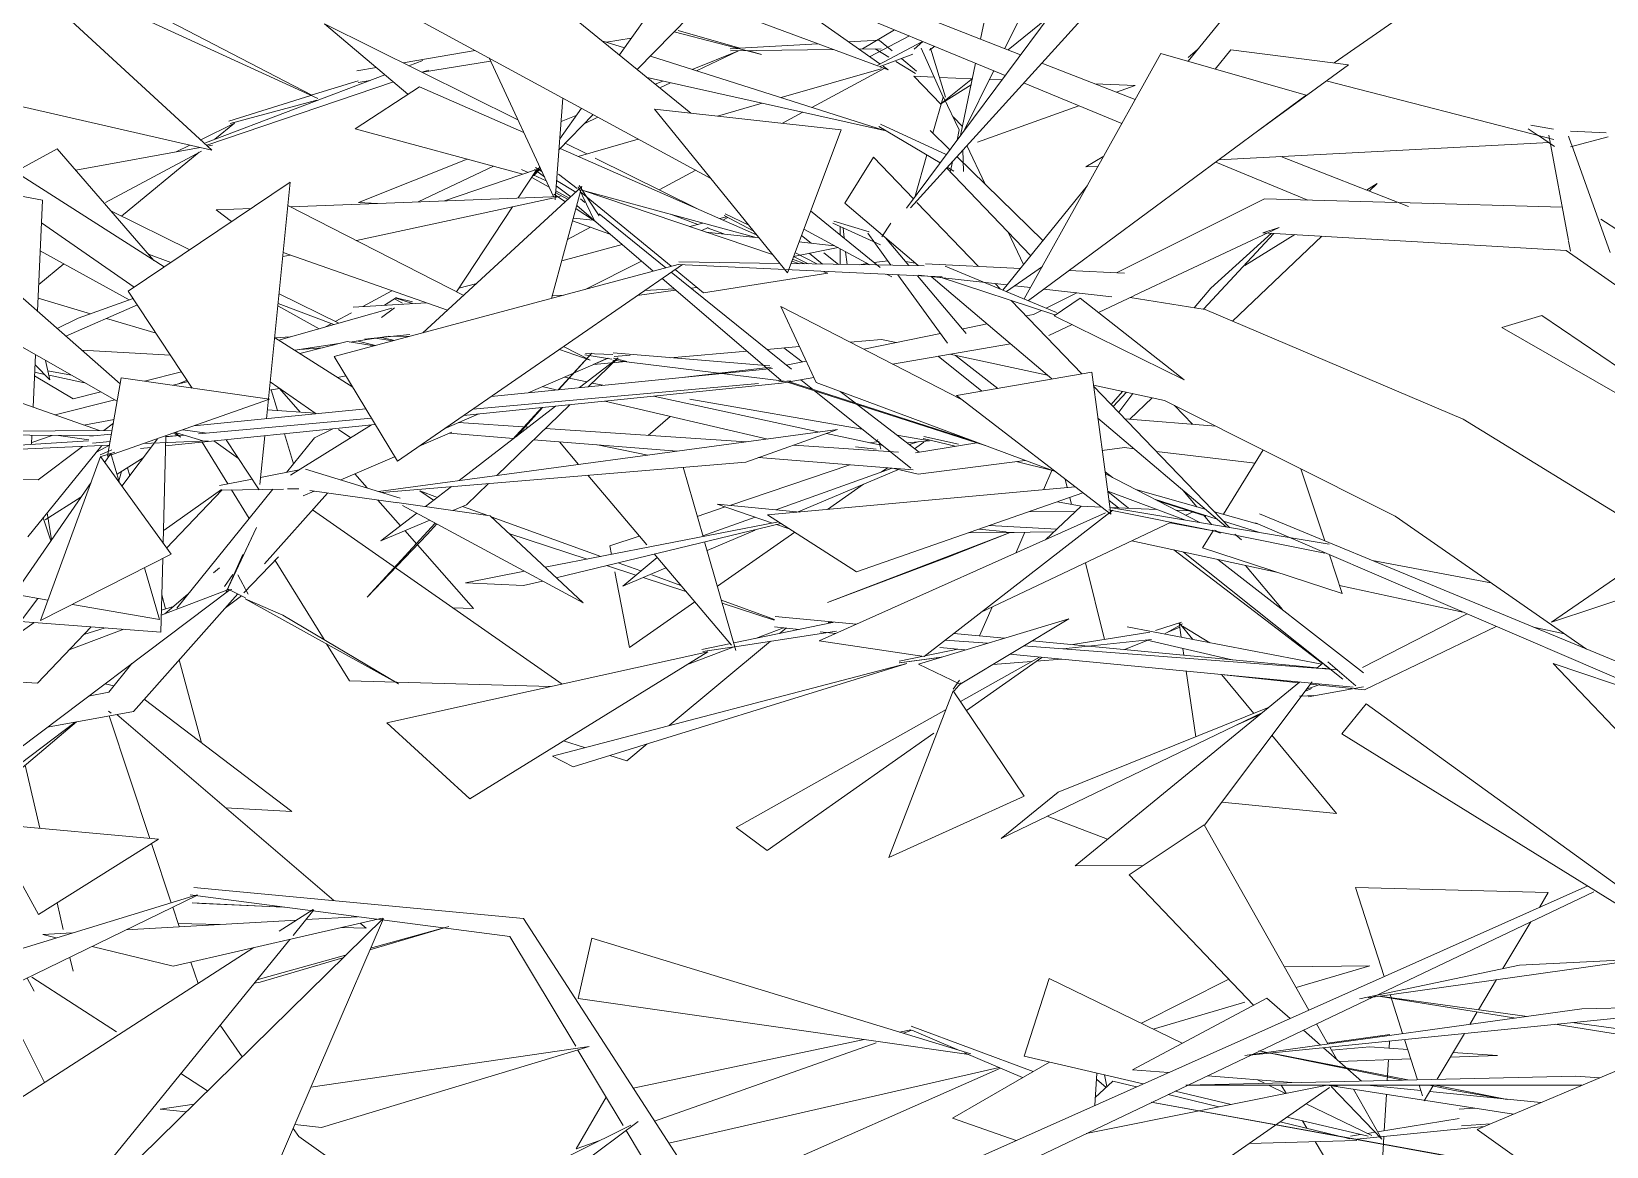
# Model space of a CAD drawing. Header units: millimetres. Extents: x 78096 to 288885, y -20632 to 149556.
# Drawn here: x 249843.1 to 250220.4, y 94041.6 to 94308.8 of the extents above; entities that cross this region are included whole.
import ezdxf

# ---------------------------------------------------------------- set-up
doc = ezdxf.new("R2010")
doc.units = ezdxf.units.MM
doc.layers.add('G-IMPT', color=8, linetype='Continuous', lineweight=9)
doc.layers.add('L-PLNT', color=71, linetype='Continuous', lineweight=9)

# ---------------------------------------------------------------- blocks, each defined once
blk = doc.blocks.new('ZZ-V - Tree Broadleaf 2 - 3dtree rotund SIMPLU-4826084-TOMH A-A')
at = {"layer": 'G-IMPT'}
for p, q in [((24406.06, 94357.81), (24379.79, 94304.68)), ((24384.12, 94355.25), (24374.02, 94306.94)), ((24271.87, 94346.92), (24383.58, 94303.2)), ((24242.44, 94339.78), (24304.56, 94289.21)), ((24287.69, 94336.25), (24379.9, 94298.25)), ((24287.46, 94303.13), (24305.72, 94328.82)), ((24309.37, 94273.54), (24211.04, 94326.97)), ((24316.06, 94324.56), (24291.74, 94299.64)), ((24356.23, 94266.46), (24398.65, 94323.45)), ((24407, 94321.42), (24357.2, 94266.53)), ((24439.6, 94321.23), (24423.72, 94301.63)), ((24236.79, 94293.73), (24216.84, 94310.58)), ((24216.84, 94310.58), (24263.12, 94287.63)), ((24473.81, 94311.74), (24458.75, 94301.24)), ((24288.67, 94304.83), (24283.26, 94306.55)), ((24256.22, 94302.42), (24271.71, 94269.2)), ((24351.01, 94285.05), (24294.88, 94302.86)), ((24372.82, 94301.17), (24369.2, 94283.88)), ((24384.48, 94244.68), (24417.22, 94303.5)), ((24388.66, 94301.21), (24411.07, 94292.44)), ((24452, 94293.5), (24417.22, 94303.5)), ((24426, 94304.44), (24423.71, 94302.56)), ((24430.19, 94299.77), (24434, 94304.35)), ((24462.16, 94300.81), (24434, 94304.35)), ((24294.12, 94297.7), (24351.01, 94285.05)), ((24377.16, 94299.38), (24370.09, 94285.07)), ((24462.16, 94300.81), (24440.06, 94284.67)), ((24239.55, 94295.53), (24224.14, 94285.47)), ((24239.55, 94295.53), (24264.55, 94284.54)), ((24384.32, 94296.43), (24407.88, 94286.72)), ((24452, 94293.5), (24385.45, 94244.28)), ((24456.83, 94296.92), (24511.37, 94282.91)), ((24119.18, 94290.16), (24178.42, 94252.35)), ((24272.09, 94268.4), (24273.9, 94292.81)), ((24273.18, 94283.04), (24278.39, 94290.37)), ((24340.59, 94285.19), (24295.86, 94290.18)), ((24327.7, 94250.96), (24295.86, 94290.18)), ((24281.2, 94288.85), (24272.98, 94280.44)), ((24349.63, 94285.98), (24364.3, 94277.29)), ((24350.01, 94286.55), (24365.78, 94279.28)), ((24505.81, 94286.35), (24511.26, 94285.37)), ((24264.34, 94274.56), (24224.14, 94285.47)), ((24340.59, 94285.19), (24327.7, 94250.96)), ((24361.92, 94285.05), (24366.64, 94280.44)), ((24368.87, 94285.16), (24368.36, 94282.74)), ((24431.04, 94278), (24510.25, 94282.16)), ((24505.22, 94285.47), (24507.58, 94283.88)), ((24507.69, 94283.81), (24511.55, 94281.22)), ((24510.16, 94283.92), (24514.87, 94258.7)), ((24514.87, 94283.71), (24515.53, 94281.86)), ((24523.89, 94284.46), (24515.35, 94284.88)), ((24524.36, 94283.51), (24515.35, 94281.14)), ((24142.71, 94275.14), (24152.79, 94280.67)), ((24152.79, 94280.67), (24175.95, 94253.93)), ((24273.26, 94280.72), (24320.34, 94260.03)), ((24274.49, 94281.98), (24279.64, 94279.43)), ((24281.66, 94278.42), (24306.37, 94266.17)), ((24341.45, 94267.62), (24348.33, 94278.64)), ((24357.9, 94268.69), (24348.33, 94278.64)), ((24368.41, 94278.72), (24388.94, 94258.69)), ((24369.78, 94280.4), (24369.93, 94275.25)), ((24399.19, 94276.32), (24403.54, 94278.92)), ((24445.96, 94278.78), (24476.56, 94266.8)), ((24515.56, 94281.76), (24524.83, 94255.82)), ((24149.24, 94268.32), (24105.86, 94276.61)), ((24267.36, 94275.58), (24245.57, 94268.19)), ((24263.22, 94268.87), (24267.7, 94275.7)), ((24264.03, 94275.67), (24265.57, 94274.97)), ((24266.89, 94274.2), (24268.39, 94276.31)), ((24268.57, 94275.92), (24266.89, 94274.2)), ((24267.1, 94275.72), (24269.51, 94273.91)), ((24267.37, 94276.14), (24268.91, 94275.2)), ((24272.88, 94274.57), (24277.35, 94271.12)), ((24365.85, 94276.06), (24386, 94255.05)), ((24366.03, 94276.26), (24367.61, 94275.33)), ((24367.26, 94277.62), (24366.76, 94275.27)), ((24399.19, 94276.32), (24402.18, 94276.48)), ((24430.33, 94277.47), (24452.41, 94268.37)), ((24208.61, 94272.66), (24169.8, 94246.55)), ((24208.61, 94272.66), (24202.9, 94215.99)), ((24240.4, 94236.55), (24278.49, 94271.6)), ((24266.45, 94273.78), (24270.66, 94271.45)), ((24266.84, 94274.39), (24269.95, 94272.97)), ((24271.18, 94244.81), (24278.49, 94271.6)), ((24272.34, 94271.79), (24275.83, 94269.16)), ((24272.43, 94273.06), (24277.03, 94270.26)), ((24277.59, 94271.51), (24281.55, 94263.2)), ((24277.86, 94271.84), (24282.64, 94264.57)), ((24324.17, 94255.31), (24278.27, 94270.81)), ((24399.61, 94271.86), (24379.33, 94246.82)), ((24469, 94272.33), (24466.46, 94270.76)), ((24469, 94272.33), (24467.09, 94270.51)), ((24149.24, 94268.32), (24148.05, 94241.74)), ((24208.05, 94267.07), (24250.15, 94245.52)), ((24208.66, 94266.76), (24273.29, 94269.26)), ((24224.48, 94258.66), (24271.83, 94268.94)), ((24271.79, 94269.81), (24274.55, 94267.98)), ((24272, 94268.98), (24273.29, 94269.26)), ((24272.05, 94270.15), (24275.16, 94268.54)), ((24272.25, 94270.57), (24275.44, 94268.8)), ((24277.24, 94267.04), (24295.58, 94251.35)), ((24299.89, 94252.5), (24278.15, 94270.35)), ((24278.15, 94268.66), (24279.22, 94267.8)), ((24319.93, 94259.46), (24278.77, 94270.64)), ((24341.45, 94267.62), (24359.08, 94252.66)), ((24373.48, 94252.49), (24358.75, 94267.8)), ((24442.03, 94268.66), (24406.56, 94250.92)), ((24473.72, 94267.77), (24442.03, 94268.66)), ((24513.38, 94266.64), (24474.13, 94267.75)), ((24184.51, 94256.45), (24165.77, 94265.68)), ((24190.87, 94266.07), (24199.3, 94266.39)), ((24194.55, 94263.2), (24190.87, 94266.07)), ((24248.45, 94246.39), (24261.84, 94266.78)), ((24285.18, 94260.24), (24276.24, 94263.36)), ((24281.19, 94263.57), (24276.44, 94264.07)), ((24277.14, 94266.26), (24281.48, 94263.38)), ((24282.61, 94265.06), (24298.58, 94252.15)), ((24299.67, 94264.96), (24306.29, 94262.53)), ((24311.5, 94263.92), (24313.15, 94264.36)), ((24312.23, 94263.59), (24313.44, 94264.2)), ((24312.57, 94264.65), (24319.55, 94261)), ((24312.77, 94265.04), (24318.46, 94262.35)), ((24333.29, 94265.81), (24349.98, 94252.23)), ((24338.81, 94263.31), (24347.31, 94260.73)), ((24578.89, 94227.19), (24522.62, 94263.81)), ((24149, 94262.95), (24171.21, 94247.5)), ((24304.34, 94262.01), (24307.48, 94262.84)), ((24307.18, 94261.05), (24308.73, 94261.82)), ((24320.88, 94259.36), (24308.19, 94260.71)), ((24308.5, 94261.71), (24312.46, 94260.25)), ((24331.06, 94259.88), (24333.43, 94258.03)), ((24347.44, 94252.85), (24331.65, 94261.43)), ((24338.58, 94262.84), (24350.02, 94257.67)), ((24340.34, 94262.04), (24340.34, 94260.07)), ((24341.05, 94261.72), (24341.32, 94259.28)), ((24347.02, 94260.41), (24352.53, 94252.77)), ((24352.49, 94262.87), (24350.35, 94259.6)), ((24445.54, 94261.77), (24410.84, 94245.51)), ((24427.43, 94242.23), (24444.26, 94260.39)), ((24429.2, 94247.3), (24443.7, 94260.42)), ((24455.76, 94259.72), (24434.4, 94239.37)), ((24449.28, 94260.1), (24437.35, 94252.7)), ((24441.63, 94260.54), (24445.54, 94261.77)), ((24514.33, 94256.31), (24441.63, 94260.54)), ((24100.83, 94257.84), (24167.12, 94220.19)), ((24128.4, 94259.06), (24167.83, 94224.32)), ((24148.7, 94256.17), (24170.01, 94244.47)), ((24206.91, 94255.77), (24246.29, 94241.98)), ((24273.64, 94253.83), (24288.16, 94257.69)), ((24329.18, 94254.88), (24339.84, 94256.98)), ((24329.52, 94255.79), (24334.73, 94253.06)), ((24338.99, 94257.44), (24330.48, 94258.34)), ((24336.43, 94255.7), (24339.94, 94252.97)), ((24340.35, 94256.71), (24340.35, 94252.97)), ((24341.67, 94255.99), (24342.01, 94252.94)), ((24351.25, 94259.31), (24356.82, 94252.7)), ((24569.87, 94217.29), (24514.33, 94256.31)), ((24514.9, 94258.51), (24515.35, 94256.13)), ((24174.65, 94255.42), (24179.98, 94253.39)), ((24206.81, 94254.83), (24208.54, 94255.2)), ((24301.52, 94252.94), (24219.16, 94230.86)), ((24234.26, 94205.81), (24302.55, 94252.93)), ((24279.28, 94246.98), (24292.75, 94253.77)), ((24301.52, 94252.96), (24364.83, 94249.97)), ((24301.69, 94253.6), (24325.89, 94253.2)), ((24328.53, 94253.16), (24348.86, 94252.83)), ((24330.65, 94253.13), (24328.76, 94253.76)), ((24328.92, 94254.2), (24331.89, 94253.1)), ((24329.17, 94254.86), (24332.73, 94253.09)), ((24332.91, 94255.62), (24336.15, 94253.04)), ((24346.86, 94253.17), (24344.89, 94252.89)), ((24351.75, 94253.85), (24348.54, 94253.4)), ((24349.25, 94252.82), (24360.5, 94252.64)), ((24358.34, 94253.29), (24356, 94253.67)), ((24360.79, 94253.09), (24383.53, 94252.01)), ((24392.2, 94241.47), (24365.55, 94252.54)), ((24388.81, 94252.45), (24380.21, 94246.45)), ((24056.49, 94250.56), (24162.89, 94213.15)), ((24249.03, 94247.26), (24253.27, 94248.39)), ((24297.67, 94249.56), (24326.14, 94225.19)), ((24299.89, 94251.09), (24328.66, 94227.83)), ((24307.65, 94246.13), (24300.82, 94251.74)), ((24307.65, 94246.13), (24337.39, 94250.85)), ((24337.39, 94250.85), (24336.43, 94251.17)), ((24352.76, 94249.96), (24351.49, 94250.65)), ((24354.19, 94250.47), (24366.04, 94234.07)), ((24358.88, 94250.25), (24370.52, 94236.44)), ((24359.11, 94250.41), (24380.31, 94248.03)), ((24362.14, 94250.07), (24391.09, 94225.51)), ((24391.82, 94240.86), (24364.04, 94249.99)), ((24378.67, 94247.09), (24377.46, 94248.35)), ((24395.16, 94251.46), (24408.46, 94250.82)), ((24148.19, 94244.86), (24160.76, 94241.13)), ((24185.11, 94223.34), (24169.8, 94246.55)), ((24220.21, 94238.87), (24205.91, 94245.91)), ((24271.36, 94245.44), (24274.12, 94245.59)), ((24300.94, 94246.75), (24291.74, 94245.47)), ((24293.5, 94246.69), (24300.55, 94247.09)), ((24306.03, 94247.46), (24304.62, 94247.27)), ((24382.17, 94247.82), (24385.99, 94247.39)), ((24389.18, 94247.04), (24405.43, 94245.21)), ((24397.04, 94246.15), (24389.73, 94242.5)), ((24397.9, 94244.87), (24391.67, 94240.63)), ((24397.9, 94244.87), (24422.8, 94225.32)), ((24410.74, 94245.46), (24402.23, 94241.47)), ((24427.84, 94242.16), (24409.84, 94245.04)), ((24429.2, 94247.3), (24425.16, 94242.59)), ((24205.62, 94243.04), (24215.54, 94237.55)), ((24205.63, 94243.06), (24215.56, 94237.55)), ((24205.68, 94243.6), (24219.01, 94238.53)), ((24205.89, 94234.81), (24232.96, 94242.48)), ((24223.71, 94242.75), (24241.26, 94243.74)), ((24230.46, 94240.25), (24233.56, 94242.52)), ((24334.57, 94224.69), (24326.17, 94242.89)), ((24369.45, 94220.56), (24326.17, 94242.89)), ((24398.23, 94226.75), (24381.36, 94244.3)), ((24386.72, 94240.99), (24384.9, 94240.62)), ((24388.59, 94241.92), (24386.72, 94240.99)), ((24422.8, 94225.32), (24391.67, 94240.63)), ((24489.59, 94215.91), (24427.84, 94242.16)), ((24508.51, 94240.68), (24498.91, 94237.81)), ((24508.51, 94240.68), (24583.84, 94189.53)), ((24164.57, 94240), (24176.45, 94236.47)), ((24375.55, 94238.69), (24369.85, 94237.52)), ((24395.94, 94238.53), (24390.33, 94235.9)), ((24583.58, 94189.3), (24498.91, 94237.81)), ((24204.86, 94235.47), (24223.59, 94223.51)), ((24204.98, 94235.4), (24208.59, 94235.58)), ((24209.7, 94232.38), (24220.27, 94233.97)), ((24222.84, 94234.35), (24231.7, 94235.68)), ((24224.58, 94234.61), (24229.02, 94233.51)), ((24226.39, 94235.04), (24237.29, 94236.14)), ((24228.92, 94235.27), (24233.19, 94234.62)), ((24233.62, 94234.74), (24230.37, 94235.44)), ((24232.06, 94235.74), (24237.1, 94235.67)), ((24274.07, 94233.28), (24280.46, 94230.01)), ((24330.6, 94233.29), (24322.76, 94232.6)), ((24350.24, 94235), (24342.73, 94234.34)), ((24364.36, 94236.39), (24346.05, 94232.63)), ((24353.81, 94234.23), (24350.24, 94235)), ((24381.15, 94233.94), (24352.93, 94229.09)), ((24147.58, 94231.29), (24147.02, 94218.73)), ((24149.95, 94229.94), (24151.03, 94225.33)), ((24158.7, 94232.37), (24179.92, 94231.21)), ((24210.87, 94232.56), (24216.3, 94232.97)), ((24234.26, 94205.81), (24219.16, 94230.86)), ((24284.75, 94230.49), (24265.58, 94222.22)), ((24272.82, 94222.94), (24280.85, 94231.65)), ((24280.85, 94231.65), (24272.94, 94222.95)), ((24273.08, 94232.59), (24280.46, 94230.01)), ((24287.17, 94230.61), (24277.89, 94223.44)), ((24279.17, 94231.26), (24285.62, 94230.25)), ((24279.33, 94231.63), (24285.85, 94231.37)), ((24280.01, 94223.65), (24287.18, 94230.6)), ((24281.15, 94228.98), (24284.72, 94230.49)), ((24285.56, 94229.36), (24281.27, 94228.99)), ((24326.93, 94225), (24285.88, 94230.02)), ((24285.93, 94231.73), (24323.47, 94228.65)), ((24288.93, 94229.66), (24285.94, 94229.4)), ((24286.06, 94230.48), (24289.27, 94229.67)), ((24290.03, 94231.21), (24286.24, 94230.86)), ((24317.96, 94232.19), (24299.73, 94230.6)), ((24326.85, 94232.96), (24331.23, 94229.58)), ((24332.22, 94229.79), (24327.46, 94228.81)), ((24363.82, 94230.96), (24374.32, 94222.58)), ((24390.03, 94226.41), (24366.67, 94231.45)), ((24367.98, 94231.17), (24378.16, 94223.25)), ((24147.36, 94226.22), (24156.57, 94220.74)), ((24147.4, 94227.1), (24149.75, 94226.61)), ((24147.48, 94228.9), (24151.03, 94225.33)), ((24150.53, 94227.48), (24156.19, 94226.4)), ((24150.82, 94226.39), (24159.32, 94224.62)), ((24164.85, 94206.98), (24168.08, 94225.79)), ((24203.65, 94220.68), (24168.08, 94225.79)), ((24173.69, 94224.98), (24182.57, 94227.19)), ((24256.77, 94221.34), (24324.17, 94228.03)), ((24279.67, 94224.81), (24274.28, 94225.97)), ((24323.83, 94228.33), (24303.14, 94225.95)), ((24334.04, 94225.84), (24326.28, 94224.5)), ((24400.63, 94227.17), (24368.22, 94221.51)), ((24400.63, 94227.17), (24405.22, 94193.08)), ((24156.57, 94220.74), (24163.25, 94222.39)), ((24183.89, 94225.2), (24181.83, 94224.31)), ((24203.79, 94224.83), (24214.79, 94217.17)), ((24326.28, 94224.5), (24250.11, 94216.74)), ((24252.31, 94218.26), (24320.83, 94224.39)), ((24272.33, 94222.89), (24268.95, 94223.67)), ((24283.47, 94223.99), (24280.93, 94224.54)), ((24325.69, 94224.82), (24328.51, 94225.08)), ((24327.77, 94224.76), (24375.09, 94209.58)), ((24328.24, 94224.84), (24372.64, 94210.5)), ((24330.92, 94225.3), (24333.69, 94223.08)), ((24334.14, 94222.71), (24357.33, 94204.12)), ((24334.57, 94224.69), (24391.88, 94203.33)), ((24340.39, 94222.52), (24343.98, 94219.75)), ((24418.05, 94220.35), (24401.05, 94224.02)), ((24433.66, 94189.93), (24401.08, 94223.79)), ((24407.97, 94222.53), (24405.3, 94219.41)), ((24405.8, 94218.89), (24408.98, 94222.31)), ((24410.48, 94221.99), (24407.1, 94217.53)), ((24203.65, 94220.68), (24164.85, 94206.98)), ((24185.46, 94214.26), (24226.7, 94218.36)), ((24203.11, 94218.11), (24214.56, 94217.34)), ((24272.13, 94218.99), (24249.08, 94201.18)), ((24258.1, 94202.39), (24275.57, 94219.34)), ((24261.92, 94211.1), (24268.88, 94218.66)), ((24269.05, 94218.67), (24262.77, 94211.76)), ((24323.01, 94211.11), (24283.94, 94220.19)), ((24335.46, 94212.78), (24295.6, 94221.38)), ((24304.36, 94220.65), (24345.64, 94213.5)), ((24344.41, 94219.42), (24359.26, 94207.97)), ((24405.22, 94193.08), (24368.22, 94221.51)), ((24415.1, 94220.99), (24409.75, 94215.89)), ((24473.32, 94192.67), (24418.05, 94220.35)), ((24420.45, 94219.15), (24424.76, 94214.66)), ((24163.91, 94213.16), (24166.21, 94214.88)), ((24228.97, 94214.59), (24178.74, 94209.47)), ((24186.61, 94212.39), (24228.06, 94216.1)), ((24208.65, 94202.43), (24228.08, 94214.5)), ((24253.77, 94217.12), (24245.44, 94213.52)), ((24248.95, 94215.04), (24265.57, 94213.92)), ((24294.37, 94211.99), (24299.63, 94216.54)), ((24402.11, 94216.15), (24432.87, 94190.06)), ((24430.34, 94214.2), (24408.59, 94215.99)), ((24542.54, 94183.35), (24489.59, 94215.91)), ((24114.23, 94212.77), (24165.91, 94213.18)), ((24114.6, 94207.8), (24160.23, 94210.71)), ((24115.4, 94212.32), (24161.36, 94211.87)), ((24146.72, 94212.01), (24146.63, 94209.84)), ((24146.65, 94210.3), (24151.59, 94211.96)), ((24153.07, 94211.95), (24160.31, 94210.96)), ((24160.57, 94211.79), (24165.76, 94212.31)), ((24161.24, 94210.12), (24165.45, 94210.5)), ((24176.77, 94211.19), (24168.27, 94199.84)), ((24188.95, 94210.71), (24173.41, 94210.01)), ((24178.14, 94186.16), (24178.8, 94211.91)), ((24178.79, 94211.69), (24183.14, 94212.08)), ((24182.04, 94211.98), (24178.79, 94211.61)), ((24180.59, 94212.54), (24182.32, 94211.56)), ((24181.03, 94212.7), (24182.32, 94211.56)), ((24181.07, 94212.71), (24187.66, 94210.71)), ((24188.64, 94212.52), (24182.88, 94213.35)), ((24201.18, 94198.98), (24193.28, 94210.96)), ((24202.48, 94211.89), (24201.3, 94200.19)), ((24214.38, 94211.38), (24207.7, 94203.12)), ((24218.77, 94213.55), (24214.38, 94211.38)), ((24220.17, 94213.43), (24223.09, 94211.4)), ((24339.74, 94213.36), (24229.74, 94198.58)), ((24239.46, 94209.4), (24247.33, 94212.77)), ((24262.08, 94211.28), (24246.68, 94212.49)), ((24301.32, 94208.2), (24266.87, 94210.9)), ((24269.7, 94213.64), (24317.86, 94210.42)), ((24273.11, 94210.45), (24277.7, 94205.02)), ((24339.74, 94213.36), (24317.76, 94205.61)), ((24350.16, 94209.61), (24337.11, 94212.43)), ((24347.38, 94210.21), (24349.07, 94210.48)), ((24349.41, 94210.99), (24349.04, 94210.45)), ((24349.66, 94210.57), (24350.08, 94208.71)), ((24353.97, 94212.05), (24361.8, 94210.7)), ((24356.32, 94210.24), (24361.8, 94210.7)), ((24359, 94210.47), (24356.94, 94209.77)), ((24360.25, 94211.28), (24367.88, 94209.38)), ((24360.38, 94211.69), (24368.68, 94209.92)), ((24165.3, 94209.64), (24114.57, 94207.35)), ((24145.7, 94187.68), (24163.46, 94209.56)), ((24148.23, 94201.38), (24158.84, 94209.35)), ((24163.14, 94206.96), (24148.76, 94167.62)), ((24165.88, 94208.49), (24163.04, 94207.3)), ((24180.06, 94183.5), (24163.14, 94206.96)), ((24163.26, 94206.93), (24166.56, 94207.99)), ((24165.63, 94207.68), (24164.16, 94205.54)), ((24167.68, 94200.66), (24165.63, 94207.68)), ((24175.21, 94209.12), (24172.75, 94208.86)), ((24220.68, 94201.35), (24233.61, 94206.89)), ((24282.22, 94209.7), (24294.3, 94207.25)), ((24357.87, 94203.75), (24320.76, 94206.67)), ((24329.24, 94209.65), (24354.32, 94207.97)), ((24344, 94209.25), (24349.02, 94208.7)), ((24358.2, 94208.8), (24360.42, 94210.34)), ((24373.08, 94210.23), (24358.41, 94207.83)), ((24408.52, 94209.06), (24403.16, 94208.37)), ((24410.8, 94208.79), (24408.52, 94209.06)), ((24439.77, 94205.34), (24416.13, 94208.15)), ((24441.73, 94208.49), (24432.18, 94193.1)), ((24201.48, 94201.91), (24210.71, 94203.7)), ((24234.97, 94196.98), (24212.26, 94203.93)), ((24230.54, 94198.34), (24317.76, 94205.61)), ((24302.72, 94204.35), (24307.51, 94187.74)), ((24342.67, 94204.94), (24313.93, 94195.23)), ((24324.91, 94194.18), (24352.81, 94204.15)), ((24354.37, 94203.82), (24330.33, 94193.66)), ((24350.18, 94203.21), (24351.66, 94204.24)), ((24359.06, 94202.73), (24353.28, 94204.08)), ((24384.69, 94206.01), (24359.06, 94202.73)), ((24382.54, 94205.73), (24391.21, 94203.58)), ((24389.07, 94198.95), (24391.11, 94203.6)), ((24403.85, 94203.27), (24405.59, 94201.92)), ((24456.46, 94186.74), (24450.71, 94204)), ((24127.92, 94201.4), (24148.23, 94201.38)), ((24160.86, 94200.73), (24142.46, 94173.91)), ((24204.44, 94199.09), (24181.43, 94170.63)), ((24191.67, 94200.01), (24199.5, 94201.53)), ((24192.23, 94198.88), (24206.95, 94199.14)), ((24207.93, 94199.15), (24210.62, 94199.2)), ((24247.2, 94199.72), (24240.99, 94194.93)), ((24250.86, 94195.37), (24256.12, 94200.47)), ((24279.87, 94202.45), (24294.01, 94185.73)), ((24322.97, 94192.92), (24396.67, 94199.64)), ((24337.29, 94194.23), (24345.97, 94200.27)), ((24394.28, 94201.48), (24394.77, 94199.47)), ((24426.54, 94191.11), (24403.91, 94202.78)), ((24192.09, 94199.01), (24178.4, 94189.29)), ((24178.97, 94185), (24192.23, 94198.88)), ((24217.51, 94198.18), (24202.44, 94181.22)), ((24211.67, 94197.49), (24214.36, 94198.64)), ((24234.36, 94195.84), (24213.31, 94198.76)), ((24256.49, 94192.69), (24234.1, 94195.93)), ((24242.94, 94196.44), (24239.63, 94198.67)), ((24239.63, 94198.67), (24243.86, 94197.14)), ((24250.86, 94195.37), (24247.58, 94193.98)), ((24310.87, 94195.52), (24330.7, 94193.63)), ((24310.87, 94195.52), (24324.17, 94190.98)), ((24344.28, 94179.3), (24398.53, 94198.22)), ((24392.43, 94196.09), (24398.1, 94195.03)), ((24395.35, 94197.11), (24395.75, 94195.47)), ((24404.47, 94198.63), (24423.11, 94191.68)), ((24404.49, 94198.51), (24409.47, 94194.53)), ((24404.78, 94196.39), (24407.07, 94194.64)), ((24411.2, 94199.03), (24427.83, 94194.33)), ((24415.71, 94196.7), (24430.65, 94191.94)), ((24416.28, 94196.41), (24428.01, 94192.62)), ((24416.42, 94196.33), (24428.01, 94192.62)), ((24422.49, 94198.86), (24425.78, 94194.91)), ((24238.92, 94193.33), (24230.32, 94186.69)), ((24242.05, 94191.65), (24230.32, 94186.69)), ((24278.75, 94171.88), (24235.52, 94195.16)), ((24249.9, 94194.96), (24255.93, 94192.77)), ((24256.49, 94192.69), (24278.75, 94171.88)), ((24256.7, 94192.5), (24283.01, 94182.97)), ((24312.82, 94194.85), (24306.11, 94192.59)), ((24307.45, 94187.94), (24319.97, 94192.41)), ((24344.28, 94179.3), (24322.97, 94192.92)), ((24403.97, 94193.42), (24335.34, 94162.76)), ((24360.51, 94159.05), (24405.71, 94194.07)), ((24396.7, 94193.71), (24385.73, 94193.76)), ((24398.1, 94195.02), (24389.54, 94186.97)), ((24398.1, 94195.02), (24402.96, 94194.81)), ((24404.71, 94194.17), (24456.45, 94183.76)), ((24405, 94194.73), (24416.25, 94194.24)), ((24405, 94194.7), (24457.53, 94185.95)), ((24420.86, 94194.04), (24423.85, 94193.92)), ((24423.2, 94192.84), (24425.06, 94193.72)), ((24427.39, 94192.98), (24429.33, 94190.65)), ((24430.02, 94193.71), (24440.3, 94190.81)), ((24440.82, 94193.22), (24613.04, 94121.9)), ((24519.21, 94160.76), (24473.32, 94192.67)), ((24200.48, 94189.91), (24193.14, 94174.3)), ((24194.66, 94177.57), (24200.48, 94189.91)), ((24227.04, 94173.23), (24243.36, 94190.94)), ((24227.04, 94173.23), (24241.42, 94188.25)), ((24243.69, 94190.76), (24241.42, 94188.25)), ((24260.99, 94188.48), (24279.76, 94182.34)), ((24325.58, 94191.25), (24269.66, 94180.38)), ((24272.32, 94177.89), (24326.12, 94190.91)), ((24292.19, 94187.88), (24285.17, 94185.51)), ((24319.98, 94189.29), (24308.46, 94184.42)), ((24310.93, 94175.86), (24329.46, 94188.77)), ((24325.09, 94190.66), (24328.12, 94189.63)), ((24337.36, 94171.93), (24381.07, 94188.75)), ((24366.15, 94182.78), (24381.08, 94188.75)), ((24382.04, 94188.74), (24371.14, 94188.67)), ((24373.64, 94189.54), (24380.12, 94188.92)), ((24374.02, 94169.52), (24419.66, 94191.16)), ((24376.17, 94190.42), (24392.24, 94189.51)), ((24391.56, 94188.87), (24380.23, 94188.74)), ((24382.43, 94183.8), (24384.63, 94188.8)), ((24419.42, 94191.05), (24428.83, 94189.29)), ((24429.72, 94189.14), (24427.15, 94185.01)), ((24429.52, 94189.29), (24431.49, 94188.56)), ((24431.49, 94188.56), (24430.14, 94189.26)), ((24432.2, 94191.45), (24440.59, 94188.77)), ((24434.92, 94188.32), (24436.48, 94186.99)), ((24439.85, 94191), (24569.03, 94135.53)), ((24510.83, 94167.24), (24580.53, 94190.3)), ((24285.56, 94183.47), (24285.17, 94185.51)), ((24307.86, 94186.49), (24315.36, 94160.48)), ((24410.24, 94186.69), (24444.93, 94179.24)), ((24420.31, 94184.53), (24455.94, 94157.34)), ((24422.63, 94184.03), (24460.76, 94153.61)), ((24460.65, 94174.14), (24427.15, 94185.01)), ((24180.06, 94183.5), (24148.76, 94167.62)), ((24177.24, 94167.88), (24173.64, 94180.24)), ((24177.59, 94164.87), (24178.04, 94182.47)), ((24190.2, 94179.08), (24191.61, 94180.26)), ((24193.14, 94174.3), (24197.21, 94183.44)), ((24197.5, 94174.26), (24205.79, 94182.92)), ((24284.41, 94180.82), (24291.43, 94178.52)), ((24287.14, 94181.48), (24292.6, 94179.5)), ((24296.51, 94182.76), (24288.29, 94175.9)), ((24298.62, 94180.27), (24288.29, 94175.9)), ((24295.82, 94183.58), (24314.3, 94161.73)), ((24366.15, 94182.78), (24337.36, 94171.93)), ((24399.18, 94181.45), (24403.68, 94163.07)), ((24430.86, 94182.26), (24465.77, 94155.12)), ((24437.49, 94180.84), (24446.31, 94170.26)), ((24460.65, 94174.14), (24457.57, 94183.39)), ((24467.93, 94181.99), (24496.29, 94176.7)), ((24530.97, 94181.1), (24510.83, 94167.24)), ((24192.81, 94175.81), (24194.84, 94178.62)), ((24198.5, 94173.93), (24196.06, 94178.57)), ((24264.74, 94179.42), (24250.61, 94176.68)), ((24264.49, 94176), (24250.61, 94176.68)), ((24264.49, 94176), (24269.05, 94177.1)), ((24289.87, 94161.18), (24286.37, 94179.27)), ((24293.16, 94177.96), (24303.42, 94174.6)), ((24295.25, 94178.55), (24302.21, 94176.02)), ((24132.03, 94128.25), (24194.13, 94174.96)), ((24150.55, 94172.51), (24142.46, 94173.91)), ((24148.13, 94172.93), (24143.98, 94167.39)), ((24196.02, 94174), (24171.01, 94145.86)), ((24177.69, 94168.94), (24193.43, 94174.9)), ((24178.57, 94169.27), (24184.09, 94173.93)), ((24193.05, 94170.65), (24196.9, 94173.58)), ((24193.29, 94174.97), (24194.61, 94175.05)), ((24197.89, 94173.1), (24193.54, 94175.19)), ((24206.8, 94168.89), (24197.8, 94172.82)), ((24234.57, 94152.5), (24197.8, 94172.82)), ((24460.03, 94176), (24489.56, 94169.66)), ((24177.24, 94167.88), (24156.41, 94171.5)), ((24177.72, 94170.11), (24180.65, 94171.03)), ((24206.8, 94168.89), (24234.57, 94152.5)), ((24289.87, 94161.18), (24305.53, 94172.1)), ((24311.89, 94172.52), (24324.63, 94167.91)), ((24312.11, 94171.76), (24324.57, 94167.68)), ((24373.75, 94163.97), (24376.74, 94170.81)), ((24490.62, 94169.2), (24465.48, 94156.37)), ((24147.21, 94167.15), (24128.46, 94153.84)), ((24177.59, 94164.87), (24143.98, 94167.39)), ((24148, 94152.59), (24160.93, 94166.12)), ((24155.65, 94160.59), (24168.7, 94165.54)), ((24159.15, 94164.26), (24164.26, 94165.87)), ((24314.85, 94162.25), (24338.49, 94167.16)), ((24315.1, 94161.36), (24339.45, 94165.12)), ((24320.11, 94163.34), (24326.77, 94165.9)), ((24330.5, 94165.5), (24324.63, 94166.13)), ((24344.31, 94166.76), (24324.81, 94168.61)), ((24325.86, 94164.54), (24327.41, 94165.83)), ((24337.46, 94167.15), (24338.67, 94167.17)), ((24395.12, 94168.06), (24359.14, 94157.21)), ((24395.12, 94168.06), (24369.14, 94152.41)), ((24409.13, 94166.08), (24455.76, 94157.19)), ((24422.17, 94167.24), (24415.92, 94165.23)), ((24422.42, 94166.82), (24418.02, 94164.38)), ((24418.85, 94164.85), (24421.74, 94166.01)), ((24424.87, 94163.08), (24421.59, 94167.04)), ((24422.1, 94163.61), (24421.59, 94167.04)), ((24422.4, 94166.27), (24428.92, 94162.31)), ((24497.55, 94166.23), (24465.95, 94151)), ((24506.52, 94166.01), (24513.94, 94164.42)), ((24299.39, 94142.45), (24323.63, 94162.68)), ((24307.24, 94160.67), (24313.79, 94162.03)), ((24307.48, 94160.19), (24314.96, 94161.34)), ((24360.51, 94159.05), (24335.34, 94162.76)), ((24339.36, 94164.55), (24335.6, 94164.95)), ((24365.53, 94162.94), (24375.62, 94162.18)), ((24379.7, 94163.41), (24367.61, 94164.55)), ((24384.27, 94161.53), (24459.58, 94155.84)), ((24454.68, 94156.31), (24386.35, 94162.78)), ((24414.94, 94163.09), (24393.69, 94160.82)), ((24396.07, 94161.86), (24414.52, 94164.81)), ((24408.49, 94160.68), (24413.95, 94162.88)), ((24413.88, 94162.89), (24434.31, 94158.24)), ((24231.76, 94143.11), (24308.65, 94160.15)), ((24251.6, 94124.87), (24308.65, 94160.15)), ((24303.53, 94156.98), (24314.69, 94161.26)), ((24354.5, 94157.92), (24360.3, 94159.09)), ((24354.53, 94157.49), (24364.66, 94158.87)), ((24364.7, 94158.89), (24354.61, 94157.52)), ((24354.61, 94157.52), (24364.55, 94158.84)), ((24360.64, 94159.16), (24368.53, 94160.74)), ((24364.21, 94161.15), (24370.29, 94160.57)), ((24369.17, 94148.22), (24388.09, 94158.86)), ((24388.64, 94158.81), (24370.6, 94146.1)), ((24376.91, 94157.1), (24386.2, 94157.8)), ((24380.98, 94159.54), (24463.24, 94151.65)), ((24387.33, 94157.88), (24393.45, 94158.35)), ((24422.73, 94159.33), (24422.49, 94160.93)), ((24457.2, 94157.76), (24463.91, 94152.02)), ((24148, 94152.59), (24128.46, 94153.84)), ((24170.65, 94157.3), (24165.1, 94150.44)), ((24271.4, 94135.15), (24356.31, 94157.31)), ((24276.4, 94132.57), (24356.31, 94157.31)), ((24369.14, 94152.41), (24359.14, 94157.21)), ((24425.6, 94139.79), (24423.29, 94155.48)), ((24450.24, 94152.68), (24430.81, 94154.76)), ((24439.48, 94145.39), (24431.82, 94154.65)), ((24454.57, 94156.22), (24456.01, 94157.4)), ((24457.67, 94156.02), (24455.88, 94156.19)), ((24456.45, 94156.95), (24457.67, 94156.02)), ((24511.22, 94157.31), (24542.59, 94146.74)), ((24511.22, 94157.31), (24591.64, 94072.72)), ((24165.1, 94150.44), (24160.25, 94149.48)), ((24164.25, 94152.49), (24166.34, 94151.97)), ((24367.47, 94150.75), (24352.01, 94110.86)), ((24367.43, 94151.15), (24368.96, 94153.35)), ((24384.46, 94125.52), (24367.47, 94150.75)), ((24367.7, 94150.75), (24369.39, 94152.68)), ((24396.63, 94108.86), (24450.42, 94152.83)), ((24427.65, 94118.59), (24453.47, 94152.98)), ((24451.72, 94150.65), (24453.29, 94151.36)), ((24452.15, 94151.22), (24455.3, 94152.3)), ((24452.51, 94149.33), (24465.72, 94151.74)), ((24465.95, 94151), (24453.02, 94152.38)), ((24315.44, 94118.02), (24365.74, 94146.3)), ((24392.6, 94126.47), (24443.11, 94146.86)), ((24450.38, 94149.51), (24454.22, 94149.63)), ((24450.84, 94149.48), (24453.86, 94149.63)), ((24460.58, 94140.47), (24466.38, 94147.64)), ((24566.46, 94075.31), (24466.38, 94147.64)), ((24129.52, 94122.39), (24157.04, 94143.3)), ((24136.52, 94125.72), (24157.37, 94143.36)), ((24171.01, 94145.86), (24150.42, 94142.09)), ((24165.03, 94145.9), (24165.68, 94145.44)), ((24231.76, 94143.11), (24251.6, 94124.87)), ((24441.67, 94145.67), (24378.92, 94115.4)), ((24434.93, 94142.42), (24441, 94145.13)), ((24279.14, 94137.17), (24274.08, 94138.77)), ((24362.8, 94140.61), (24322.89, 94112.5)), ((24459.28, 94121.41), (24443.82, 94140.13)), ((24460.58, 94140.47), (24565.68, 94075.43)), ((24271.4, 94135.15), (24276.4, 94132.57)), ((24289.23, 94133.98), (24285.14, 94135.27)), ((24289.23, 94133.98), (24294.11, 94138.05)), ((24384.46, 94125.52), (24352.01, 94110.86)), ((24392.6, 94126.47), (24378.92, 94115.4)), ((24459.28, 94121.41), (24431.83, 94124.15)), ((24404.41, 94115.23), (24389.97, 94120.73)), ((24177.05, 94115.25), (24136.33, 94118.96)), ((24148.25, 94097.18), (24136.33, 94118.96)), ((24315.44, 94118.02), (24322.89, 94112.5)), ((24409.59, 94106.66), (24427.6, 94118.68)), ((24427.6, 94118.68), (24452.66, 94074.28)), ((24177.05, 94115.25), (24148.25, 94097.18)), ((24396.63, 94108.86), (24412.94, 94108.9)), ((24409.59, 94106.66), (24439.41, 94075.46)), ((24463.85, 94103.7), (24510.03, 94102.46)), ((24463.85, 94103.7), (24470.72, 94082.32)), ((24510.03, 94102.46), (24507.9, 94098.89)), ((24505.86, 94095.45), (24499.17, 94084.23)), ((24280.82, 94091.52), (24277.55, 94077.08)), ((24280.82, 94091.52), (24371.67, 94063.83)), ((24446.82, 94084.62), (24467.24, 94084.88)), ((24467.24, 94084.88), (24449.58, 94079.73)), ((24390.45, 94081.89), (24384.48, 94063.24)), ((24390.45, 94081.89), (24422.34, 94066.35)), ((24433.45, 94081.7), (24412.54, 94071.13)), ((24497.6, 94081.59), (24493.29, 94074.37)), ((24371.17, 94063.64), (24277.55, 94077.08)), ((24410.42, 94059.99), (24442.6, 94077.16)), ((24437.35, 94076.17), (24415.35, 94069.76)), ((24442.6, 94077.16), (24448.17, 94072.28)), ((24472.12, 94077.99), (24475.13, 94068.65)), ((24492.95, 94045.67), (24562.38, 94074.97)), ((24454.51, 94070.99), (24457.24, 94066.17)), ((24492.99, 94073.86), (24491.21, 94070.87)), ((24290.77, 94055.62), (24346.09, 94067.24)), ((24354.61, 94069.03), (24357.27, 94069.59)), ((24355.53, 94068.75), (24357.56, 94069.47)), ((24357.4, 94070.46), (24386.62, 94059.6)), ((24357.56, 94069.47), (24368.4, 94064.83)), ((24451.36, 94069.49), (24455.44, 94065.92)), ((24472.06, 94068.47), (24457.12, 94066.38)), ((24475.58, 94067.24), (24478.67, 94057.61)), ((24489.91, 94068.69), (24483.37, 94057.72)), ((24295.9, 94047.69), (24348.97, 94066.43)), ((24370.16, 94064.08), (24384.08, 94058.12)), ((24412.98, 94056.6), (24384.48, 94063.24)), ((24456.18, 94065.28), (24465.3, 94057.3)), ((24457.65, 94065.43), (24459.26, 94062.58)), ((24458.08, 94064.68), (24467.29, 94065.49)), ((24476.34, 94064.87), (24467.29, 94065.49)), ((24471.97, 94066.87), (24471.87, 94065.18)), ((24497.82, 94063.4), (24486.51, 94062.98)), ((24497.82, 94063.4), (24487.19, 94064.13)), ((24299.3, 94042.44), (24378.46, 94060.52)), ((24307.91, 94029.13), (24378.81, 94060.38)), ((24367.31, 94048.37), (24390.48, 94061.84)), ((24410.42, 94059.99), (24419.03, 94059.3)), ((24477.06, 94062.63), (24459.94, 94061.99)), ((24471.71, 94062.43), (24471.42, 94057.45)), ((24456.68, 94056.26), (24399.28, 94044.69)), ((24401.37, 94051.43), (24401.85, 94059.2)), ((24401.49, 94053.38), (24405.67, 94057.28)), ((24401.76, 94057.76), (24404.06, 94055.78)), ((24403.7, 94058.77), (24404.29, 94056)), ((24411.39, 94055.9), (24405.67, 94057.28)), ((24428.38, 94058.54), (24448.59, 94056.91)), ((24430.41, 94036.8), (24457.58, 94055.72)), ((24440.34, 94057.58), (24442.02, 94056.76)), ((24443.02, 94056.27), (24447.03, 94054.32)), ((24446.04, 94056.27), (24447.2, 94054.35)), ((24456.52, 94056.27), (24459.53, 94056.03)), ((24457.57, 94056.23), (24501.67, 94049.35)), ((24458, 94056.01), (24470.13, 94043.33)), ((24466.61, 94056.27), (24479.52, 94054.99)), ((24479.11, 94056.28), (24479.92, 94053.75)), ((24482.4, 94056.09), (24480.3, 94052.56)), ((24284.3, 94053.43), (24277.11, 94041.05)), ((24431.11, 94051.1), (24418.96, 94054.06)), ((24434.06, 94051.7), (24420.59, 94054.83)), ((24452.05, 94051.87), (24467.76, 94044.21)), ((24463.36, 94055.33), (24470.13, 94043.33)), ((24471.23, 94054.1), (24470.72, 94045.4)), ((24481.62, 94054.78), (24508.25, 94052.13)), ((24367.31, 94048.37), (24382.55, 94043.05)), ((24466.9, 94044.06), (24447.36, 94048.6)), ((24469.1, 94045.14), (24488.71, 94048.29)), ((24488.71, 94050.52), (24492.35, 94050.81)), ((24459.88, 94044.12), (24445.82, 94047.53)), ((24451.17, 94047.72), (24452.21, 94045.98)), ((24462.66, 94044.1), (24465.05, 94044.49)), ((24464.19, 94043.34), (24494.68, 94046.4)), ((24466.67, 94044.75), (24468.49, 94045.04)), ((24489.23, 94046.6), (24496.15, 94047.02)), ((24492.95, 94045.67), (24518.36, 94027.67)), ((24277.11, 94041.05), (24282.8, 94043.06)), ((24438.38, 94042.35), (24464.18, 94043.07)), ((24454.13, 94042.79), (24459.95, 94033.09)), ((24462.5, 94043.48), (24460.99, 94043.85)), ((24470.64, 94043.99), (24469.96, 94032.28))]:
    blk.add_line(p, q, dxfattribs=at)
blk = doc.blocks.new('ZZ-V - Tree Broadleaf 2 - 3dtree rotund SIMPLU-4826109-TOMH A-A')
at = {"layer": 'G-IMPT'}
for p, q in [((24317.12, 94324.12), (24349.87, 94300.98)), ((24147.58, 94319.17), (24189.84, 94280.33)), ((24177.63, 94312.27), (24213.78, 94293.51)), ((24307.69, 94315.98), (24349.58, 94300.42)), ((24175.31, 94310.99), (24215.17, 94292.69)), ((24300.56, 94308.68), (24321.48, 94303.25)), ((24316.28, 94304.74), (24301.55, 94308.97)), ((24345.74, 94304.64), (24353.39, 94309.18)), ((24390.23, 94312.13), (24380.59, 94304.37)), ((24290.32, 94307.15), (24284.38, 94306.19)), ((24314, 94304.61), (24315.84, 94304.72)), ((24316.24, 94304.74), (24335.03, 94305.82)), ((24342.41, 94306.25), (24349.68, 94306.67)), ((24347.41, 94302.72), (24357, 94307.69)), ((24349.4, 94300.73), (24360.12, 94306.39)), ((24352.83, 94304.1), (24349.8, 94306.64)), ((24358.07, 94304.55), (24360.13, 94306.4)), ((24365.07, 94293.04), (24359.73, 94304.78)), ((24361.8, 94304.26), (24363.02, 94305.21)), ((24365.62, 94293.01), (24362.01, 94304.73)), ((24252.9, 94304.23), (24235.68, 94301.24)), ((24237.05, 94300.56), (24240.33, 94301.8)), ((24256.56, 94301.69), (24240.25, 94299.05)), ((24304.88, 94299.69), (24316, 94304.12)), ((24316, 94304.12), (24305.9, 94299.36)), ((24314.11, 94304.11), (24338.67, 94304.47)), ((24321.48, 94303.25), (24318.26, 94304.17)), ((24344.8, 94304.56), (24350.15, 94304.64)), ((24351.98, 94302.59), (24348.71, 94304.57)), ((24349.67, 94300.26), (24357.76, 94303.29)), ((24358.37, 94298.73), (24353.67, 94301.57)), ((24358.66, 94299.22), (24355.03, 94302.27)), ((24188.26, 94282.06), (24231.3, 94298.38)), ((24229.24, 94300.11), (24224.53, 94299.3)), ((24240.11, 94299.04), (24241.82, 94299.49)), ((24326.24, 94292.91), (24350.18, 94299.83)), ((24350.91, 94299.93), (24333.6, 94290.57)), ((24349.92, 94300.29), (24351.86, 94299.57)), ((24350.65, 94300.43), (24351.86, 94299.57)), ((24362.89, 94297.83), (24358.01, 94298.03)), ((24364.54, 94291.27), (24358.01, 94298.03)), ((24371.99, 94297.45), (24364.15, 94297.77)), ((24372.05, 94297.5), (24364.51, 94291.43)), ((24379.08, 94297.16), (24376.12, 94297.28)), ((24119.08, 94296.49), (24189.84, 94280.33)), ((24188.59, 94281.51), (24233.3, 94296.69)), ((24193.89, 94287.31), (24213.54, 94293.44)), ((24213.64, 94293.47), (24224.85, 94296.96)), ((24227.72, 94297.02), (24224.9, 94296.56)), ((24296.03, 94296.15), (24297.84, 94296.88)), ((24299.73, 94296.45), (24297.15, 94295.24)), ((24364.51, 94291.43), (24371.73, 94295.96)), ((24411.06, 94295.83), (24401.37, 94296.23)), ((24411.06, 94295.83), (24406.54, 94294.21)), ((24194.2, 94286.73), (24215, 94292.31)), ((24310.97, 94288.49), (24321.65, 94291.58)), ((24362.6, 94284.39), (24365.04, 94293.04)), ((24368.91, 94285.16), (24365.14, 94293.03)), ((24397.53, 94290.98), (24373.23, 94282.27)), ((24187.14, 94282.81), (24195.23, 94286.78)), ((24190.56, 94282.93), (24195.23, 94286.78)), ((24273.48, 94287.16), (24277.14, 94288.62)), ((24282.31, 94288.24), (24279.15, 94286.75)), ((24331.44, 94289.4), (24326.54, 94286.76)), ((24369.64, 94285.99), (24367.4, 94288.31)), ((24277.56, 94278.83), (24291.97, 94283)), ((24187, 94280.98), (24157.22, 94275.55)), ((24164.33, 94267.8), (24187.34, 94280.11)), ((24168.19, 94264.49), (24186.78, 94279.81)), ((24181.29, 94279.94), (24184.55, 94281.54)), ((24189.98, 94281.53), (24188.78, 94281.31)), ((24358.33, 94269.28), (24361.12, 94279.17)), ((24375.12, 94272.18), (24370.7, 94281.41)), ((24224.99, 94267.82), (24250.98, 94278.18)), ((24257.31, 94276.46), (24239.23, 94267.94)), ((24305.74, 94275.51), (24297.03, 94270.8)), ((24224.99, 94267.82), (24229.48, 94267.56)), ((24280.51, 94261.87), (24275.03, 94258.91)), ((24384.31, 94252.96), (24380.63, 94260.65)), ((24148.35, 94248.14), (24154.34, 94253.07)), ((24170.95, 94244.81), (24157.75, 94240.04)), ((24232.92, 94246.66), (24226, 94242.88)), ((24234.08, 94244.99), (24231.2, 94243.17)), ((24235.52, 94243.7), (24233.6, 94244.68)), ((24237.88, 94243.6), (24233.88, 94244.86)), ((24233.99, 94244.93), (24237.92, 94243.99)), ((24171.98, 94243.24), (24154.86, 94235.75)), ((24223.29, 94241.39), (24219.4, 94239.27)), ((24152.76, 94237.59), (24157.75, 94240.04)), ((24218.44, 94238.74), (24217.03, 94237.97)), ((24222.21, 94234.46), (24210.9, 94231.62)), ((24222.21, 94234.46), (24228.69, 94233.42)), ((24221.96, 94226.23), (24219.93, 94225.85)), ((24184.1, 94224.88), (24180.57, 94224)), ((24206.06, 94223.25), (24203.58, 94222.79)), ((24205.53, 94217.95), (24204.05, 94222.88)), ((24205.99, 94223.24), (24210.99, 94217.58)), ((24166.6, 94220.49), (24152.27, 94216.89)), ((24166.37, 94215.82), (24159.15, 94214.47)), ((24193.63, 94200.39), (24187.47, 94210.36)), ((24190.26, 94210.65), (24196.23, 94206.49)), ((24209.37, 94205.19), (24207.21, 94212.37)), ((24165.26, 94209.64), (24162.14, 94207.94)), ((24173.33, 94206.59), (24167.09, 94202.66)), ((24167.54, 94201.12), (24168.15, 94203.32)), ((24169.61, 94204.25), (24170.13, 94202.32)), ((24224.05, 94202.8), (24227.04, 94199.41)), ((24158.42, 94197.17), (24149.89, 94191.78)), ((24198.76, 94192.07), (24194.54, 94198.92)), ((24229.61, 94196.5), (24235.05, 94190.34)), ((24149.39, 94192.22), (24151.23, 94186.69)), ((24150.36, 94193.42), (24151.42, 94186.98)), ((24213.92, 94194.15), (24273.76, 94152.42)), ((24236.11, 94189.14), (24238.84, 94186.04)), ((24239.06, 94185.8), (24252.54, 94170.53)), ((24216.69, 94163.05), (24204.96, 94182.05)), ((24177.82, 94173.75), (24178.71, 94170.42)), ((24247.58, 94170.68), (24252.54, 94170.53)), ((24222.8, 94153.16), (24217.32, 94162.04)), ((24182, 94158.22), (24187.34, 94138.35)), ((24222.8, 94153.16), (24270.96, 94151.8)), ((24173.62, 94148.79), (24208.98, 94121.87)), ((24165.18, 94144.79), (24174.94, 94115.44)), ((24167.06, 94145.14), (24219.07, 94100.52)), ((24145.07, 94132.95), (24148.58, 94117.85)), ((24193.12, 94122.78), (24208.98, 94121.87)), ((24175.36, 94114.19), (24180.08, 94100.03)), ((24103.62, 94076.64), (24186.27, 94101.92)), ((24134.12, 94076.38), (24186.41, 94101.86)), ((24261.25, 94091.9), (24184.62, 94101.89)), ((24264.52, 94096.21), (24185.53, 94103.7)), ((24520.94, 94102.64), (24318.11, 94006.02)), ((24519.46, 94104.03), (24323.31, 94016.66)), ((24152.73, 94099.99), (24154.22, 94093.6)), ((24180.44, 94098.94), (24181.98, 94094.29)), ((24187.42, 94099.86), (24185.12, 94100.03)), ((24206.9, 94098.99), (24185.12, 94100.03)), ((24187.42, 94099.86), (24207.2, 94098.95)), ((24205.96, 94093.18), (24214.05, 94098.38)), ((24209.27, 94092.19), (24214.28, 94098.35)), ((24168.27, 94034.77), (24230.83, 94096.27)), ((24169.29, 94093.51), (24210.09, 94095.83)), ((24180.56, 94084.83), (24230.6, 94096.3)), ((24181.74, 94095.03), (24191.64, 94094.78)), ((24205.24, 94036.51), (24230.94, 94096.26)), ((24212.34, 94095.96), (24224.7, 94096.66)), ((24220.84, 94094.06), (24226.76, 94093.92)), ((24225.38, 94095.1), (24226.76, 94093.92)), ((24227.7, 94088.73), (24246.62, 94094.29)), ((24245.38, 94093.97), (24227.86, 94089.1)), ((24264.52, 94096.21), (24318.96, 94012.04)), ((24149.32, 94092.38), (24156.38, 94092.78)), ((24149.32, 94092.38), (24152.53, 94091.6)), ((24164.96, 94037.63), (24208.5, 94091.24)), ((24261.25, 94091.9), (24277.01, 94065.61)), ((24125.95, 94041.64), (24199.89, 94089.26)), ((24155.77, 94086.93), (24156.55, 94083.58)), ((24161.11, 94089.53), (24180.56, 94084.83)), ((24221.84, 94087.43), (24200.62, 94081.53)), ((24201.4, 94081), (24221.23, 94086.83)), ((24532.47, 94086.51), (24466.85, 94077.25)), ((24532.47, 94086.51), (24503.13, 94085.06)), ((24146.68, 94082.18), (24166.94, 94069.09)), ((24184.81, 94085.81), (24186.52, 94080.66)), ((24464.76, 94076.96), (24503.13, 94085.06)), ((24138.81, 94078.66), (24149.71, 94056.94)), ((24147.28, 94078.79), (24145.56, 94081.95)), ((24201.4, 94081), (24199.96, 94080.72)), ((24518.1, 94074.59), (24437.35, 94063.42)), ((24558.14, 94075.58), (24438.44, 94063.49)), ((24502.21, 94072.39), (24469.37, 94077.61)), ((24504.96, 94072.77), (24470.3, 94077.51)), ((24518.1, 94074.59), (24558.14, 94075.58)), ((24541.49, 94066.15), (24511.68, 94070.89)), ((24544.39, 94067.38), (24515.74, 94071.3)), ((24197.11, 94063.12), (24191.78, 94070.65)), ((24213.55, 94055.84), (24280.2, 94065.54)), ((24216.05, 94046.16), (24280.2, 94065.54)), ((24277.53, 94064.73), (24288.39, 94046.61)), ((24442.68, 94064.16), (24440.67, 94064.55)), ((24442.62, 94064.15), (24440.88, 94064.5)), ((24475.25, 94057.53), (24443.41, 94063.99)), ((24476.37, 94057.56), (24444.48, 94063.8)), ((24182.4, 94059.09), (24188.8, 94054.95)), ((24516.6, 94058.5), (24423.22, 94056.32)), ((24518.09, 94056.28), (24423.28, 94056.27)), ((24487.52, 94055.05), (24481.46, 94056.28)), ((24500.21, 94052.89), (24482.93, 94056.28)), ((24516.6, 94058.5), (24522.29, 94058.05)), ((24507.46, 94035.38), (24414.84, 94052.25)), ((24414.84, 94052.25), (24507.2, 94035.57)), ((24500.21, 94052.89), (24487.52, 94055.05)), ((24177.44, 94050.59), (24185.56, 94051.77)), ((24177.44, 94050.59), (24183.64, 94049.88)), ((24290.24, 94046.76), (24178.97, 93991.46)), ((24210.62, 94044.02), (24209.28, 94045.92)), ((24209.7, 94046.89), (24216.05, 94046.16)), ((24215.83, 93991.02), (24291.99, 94047.63)), ((24289.08, 94045.47), (24312.4, 94006.56)), ((24241.17, 94022.37), (24210.62, 94044.02))]:
    blk.add_line(p, q, dxfattribs=at)

msp = doc.modelspace()

# ---------------------------------------------------------------- block references
at = {"layer": 'L-PLNT'}
for name in ['ZZ-V - Tree Broadleaf 2 - 3dtree rotund SIMPLU-4826109-TOMH A-A', 'ZZ-V - Tree Broadleaf 2 - 3dtree rotund SIMPLU-4826084-TOMH A-A']:
    msp.add_blockref(name, (225696.455, 0), dxfattribs=at)

doc.saveas('drawing.dxf')
